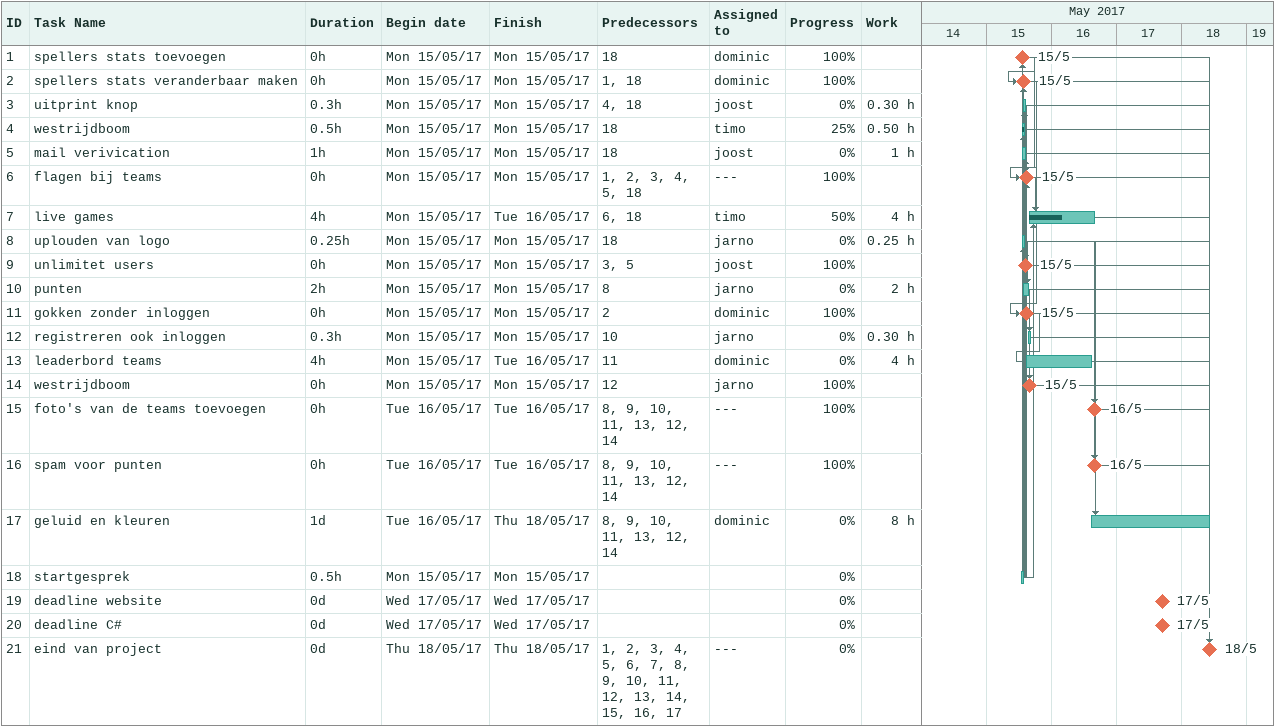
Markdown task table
| ID | Task | Duration | Start | Finish | Predecessors | Resources | % complete | Work (h) |
|---|---|---|---|---|---|---|---|---|
| 1 | spellers stats toevoegen | 0h | 2017-05-15 | 2017-05-15 | 18 | dominic | 100 |  |
| 2 | spellers stats veranderbaar maken | 0h | 2017-05-15 | 2017-05-15 | 1, 18 | dominic | 100 |  |
| 3 | uitprint knop | 0.3h | 2017-05-15 | 2017-05-15 | 4, 18 | joost | 0 | 0.30 |
| 4 | westrijdboom | 0.5h | 2017-05-15 | 2017-05-15 | 18 | timo | 25 | 0.50 |
| 5 | mail verivication | 1h | 2017-05-15 | 2017-05-15 | 18 | joost | 0 | 1 |
| 6 | flagen bij teams | 0h | 2017-05-15 | 2017-05-15 | 1, 2, 3, 4, 5, 18 | --- | 100 |  |
| 7 | live games | 4h | 2017-05-15 | 2017-05-16 | 6, 18 | timo | 50 | 4 |
| 8 | uplouden van logo | 0.25h | 2017-05-15 | 2017-05-15 | 18 | jarno | 0 | 0.25 |
| 9 | unlimitet users | 0h | 2017-05-15 | 2017-05-15 | 3, 5 | joost | 100 |  |
| 10 | punten | 2h | 2017-05-15 | 2017-05-15 | 8 | jarno | 0 | 2 |
| 11 | gokken zonder inloggen | 0h | 2017-05-15 | 2017-05-15 | 2 | dominic | 100 |  |
| 12 | registreren ook inloggen | 0.3h | 2017-05-15 | 2017-05-15 | 10 | jarno | 0 | 0.30 |
| 13 | leaderbord teams | 4h | 2017-05-15 | 2017-05-16 | 11 | dominic | 0 | 4 |
| 14 | westrijdboom | 0h | 2017-05-15 | 2017-05-15 | 12 | jarno | 100 |  |
| 15 | foto's van de teams toevoegen | 0h | 2017-05-16 | 2017-05-16 | 8, 9, 10, 11, 13, 12, 14 | --- | 100 |  |
| 16 | spam voor punten | 0h | 2017-05-16 | 2017-05-16 | 8, 9, 10, 11, 13, 12, 14 | --- | 100 |  |
| 17 | geluid en kleuren | 1d | 2017-05-16 | 2017-05-18 | 8, 9, 10, 11, 13, 12, 14 | dominic | 0 | 8 |
| 18 | startgesprek | 0.5h | 2017-05-15 | 2017-05-15 |  |  | 0 |  |
| 19 | deadline website | 0d | 2017-05-17 | 2017-05-17 |  |  | 0 |  |
| 20 | deadline C# | 0d | 2017-05-17 | 2017-05-17 |  |  | 0 |  |
| 21 | eind van project | 0d | 2017-05-18 | 2017-05-18 | 1, 2, 3, 4, 5, 6, 7, 8, 9, 10, 11, 12, 13, 14, 15, 16, 17 | --- | 0 |  |
